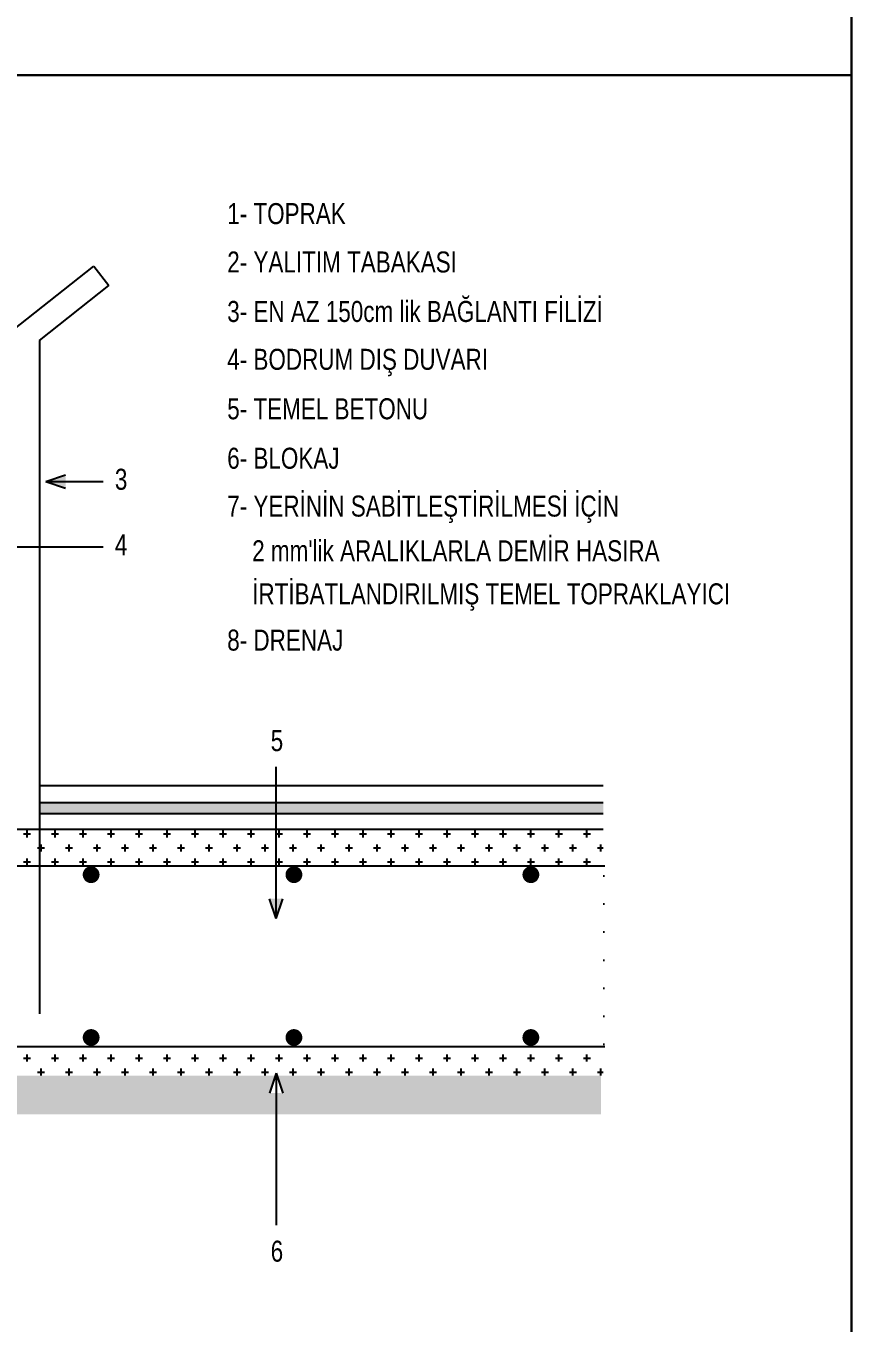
# Model space of a CAD drawing. Header units: millimetres. Extents: x 962 to 8486, y 785 to 4222.
# Drawn here: x 2690.5 to 2933, y 1601.2 to 1978.6 of the extents above; entities that cross this region are included whole.
import ezdxf

# ---------------------------------------------------------------- set-up
doc = ezdxf.new("R2010")
doc.units = ezdxf.units.MM
doc.linetypes.add('DASHED', pattern=[19.05, 12.7, -6.35])
doc.linetypes.add('SOLID_LINE', pattern=[0])
for name, color, linetype in [('AHAT', 3, 'Continuous'), ('KIRMIM', 1, 'Continuous'), ('MIMARI', 2, 'SOLID_LINE'), ('YAZI', 8, 'Continuous')]:
    doc.layers.add(name, color=color, linetype=linetype)
doc.styles.add('2', font='wturkce.shx', dxfattribs={"height": 0.2})

msp = doc.modelspace()

# ---------------------------------------------------------------- hatches: boundary and pattern name
at = {"layer": 'KIRMIM', "linetype": 'Continuous'}
h = msp.add_hatch(dxfattribs=at)
h.set_pattern_fill('AR-B816C,_I', color=256, scale=0.162974, style=2)
h.set_pattern_definition([(0, (-3886.1927, -839.6771), (1.30379178, 1.30379178), [2.5464683, -0.06111524]), (0, (-3887.4965, -839.616), (1.30379178, 1.30379178), [2.5464683, -0.06111524]), (90, (-3886.1927, -839.6771), (-1.30379178, 1.30379178), [-1.364907, 1.24267654]), (90, (-3886.2538, -839.6771), (-1.30379178, 1.30379178), [-1.364907, 1.24267654])])
h.paths.add_polyline_path([(2858.518, 1752.648), (2694.415, 1752.648), (2694.415, 1749.388), (2858.518, 1749.388)])
h = msp.add_hatch(dxfattribs=at)
h.set_pattern_fill('AR-CONC,_I', color=256, scale=1.62974, style=2)
h.set_pattern_definition([(50, (-3886.193, -864.338), (11.689474, -1.022696), [1.222305, -13.445353]), (355, (-3886.193, -864.338), (-2.261286, 12.258774), [0.977844, -10.756282]), (100.4514, (-3885.219, -864.423), (9.428197, 11.23607), [1.0388, -11.426792]), (46.1842, (-3886.193, -861.079), (17.39325, -2.69753), [1.833457, -20.16803]), (96.6356, (-3884.743, -861.303), (15.23257, 15.875586), [1.5582, -17.140185]), (351.1842, (-3886.193, -861.079), (15.232557, 15.8756), [1.466766, -16.134423]), (21, (-3884.563, -861.894), (9.728031, -6.56164), [1.222305, -13.445353]), (326, (-3884.563, -861.894), (3.965407, 11.818058), [0.977844, -10.756282]), (71.4514, (-3883.752, -862.44), (13.693442, 5.256408), [1.0388, -11.426792]), (37.5, (-3886.1927, -864.338), (0.198174, 5.4253034), [0, -10.625903, 0, -10.919256, 0, -10.7970257]), (7.5, (-3886.1927, -864.338), (4.2873488, 6.4278844), [0, -6.225606, 0, -10.381442, 0, -4.115093]), (327.5, (-3889.827, -864.338), (8.6999163, -0.3675857), [0, -4.074349, 0, -12.71197, 0, -16.867806]), (317.5, (-3891.457, -864.338), (9.504417, 1.631451), [0, -5.296654, 0, -8.442052, 0, -11.978587])])
edge = h.paths.add_edge_path()
edge.add_line((2579.756, 1661.904), (2536.039, 1661.904))
edge.add_line((2536.039, 1661.904), (2536.039, 1750.459))
edge.add_line((2536.039, 1750.459), (2579.756, 1750.459))
edge.add_line((2579.756, 1750.459), (2579.756, 1673.178))
edge.add_line((2576.259, 1661.904), (2857.874, 1661.904))
edge.add_line((2857.874, 1661.904), (2857.874, 1673.178))
edge.add_line((2857.874, 1673.178), (2579.756, 1673.178))
h = msp.add_hatch(dxfattribs=at)
h.set_pattern_fill('CROSS,_I', color=256, scale=16.297397, style=2)
h.set_pattern_definition([(0, (-3886.1927, -839.677), (4.0743493, 4.0743493), [2.0371747, -6.111524]), (90, (-3885.174, -840.6957), (-4.0743493, 4.0743493), [2.0371747, -6.111524])])
h.paths.add_polyline_path([(2579.354, 1744.852), (2858.518, 1744.852), (2858.518, 1673.064), (2579.354, 1673.064)])
edge = h.paths.add_edge_path()
edge.add_line((2586.046, 1734.218), (2859.003, 1734.218))
edge.add_line((2586.046, 1734.218), (2586.046, 1681.64))
edge.add_line((2586.046, 1681.64), (2859.003, 1681.64))
at = {"layer": 'MIMARI', "linetype": 'Continuous'}
for points in [[(2702.032, 1844.109), (2702.032, 1847.957), (2696.256, 1846.033)], [(2765.254, 1724.636), (2761.405, 1724.636), (2763.329, 1718.86)], [(2765.254, 1668.061), (2761.405, 1668.061), (2763.329, 1673.837)]]:
    msp.add_hatch(color=256, dxfattribs=at).paths.add_polyline_path(points)

# ---------------------------------------------------------------- linework, layer by layer
at = {"layer": 'AHAT', "linetype": 'Continuous'}
for p, q in [((2686.552, 1889.978), (2710.223, 1908.7)), ((2710.223, 1908.7), (2714.654, 1903.098)), ((2694.415, 1887.09), (2714.654, 1903.098)), ((2694.415, 1887.09), (2694.415, 1691.168)), ((2694.415, 1752.648), (2694.415, 1749.388)), ((2586.046, 1734.218), (2859.003, 1734.218)), ((2586.046, 1681.64), (2859.003, 1681.64))]:
    msp.add_line(p, q, dxfattribs=at)
at = {"layer": 'AHAT', "linetype": 'Continuous', "const_width": 2.445}
for points in [[(2708.242, 1731.621, 1), (2710.687, 1731.621, 1)], [(2767.276, 1731.621, 1), (2769.72, 1731.621, 1)], [(2836.246, 1731.621, 1), (2838.69, 1731.621, 1)], [(2708.242, 1684.238, -1), (2710.687, 1684.238, -1)], [(2767.276, 1684.238, -1), (2769.72, 1684.238, -1)], [(2836.246, 1684.238, -1), (2838.69, 1684.238, -1)]]:
    msp.add_lwpolyline(points, format="xyb", close=True, dxfattribs=at)
at = {"layer": 'MIMARI', "linetype": 'Continuous'}
for p, q in [((2696.256, 1846.033), (2702.032, 1847.957)), ((2696.256, 1846.033), (2712.988, 1846.033)), ((2696.256, 1846.033), (2702.032, 1844.109)), ((2677.674, 1826.984), (2712.988, 1826.984)), ((2763.329, 1718.86), (2763.329, 1763.007)), ((2694.415, 1757.537), (2858.518, 1757.537)), ((2694.415, 1752.648), (2858.518, 1752.648)), ((2694.415, 1749.388), (2858.518, 1749.388)), ((2763.329, 1718.86), (2761.405, 1724.636)), ((2763.329, 1718.86), (2765.254, 1724.636)), ((2763.329, 1673.837), (2761.405, 1668.061)), ((2763.329, 1673.837), (2763.329, 1629.69)), ((2763.329, 1673.837), (2765.254, 1668.061))]:
    msp.add_line(p, q, dxfattribs=at)
at = {"layer": 'MIMARI', "linetype": 'DASHED', "ltscale": 100}
msp.add_line((2579.354, 1744.852), (2858.518, 1744.852), dxfattribs=at)
at = {"layer": 'YAZI'}
for points in [[(2521.181, 2418.384), (2930.833, 2418.384), (2930.833, 1964.261), (2521.181, 1964.261)], [(2930.833, 2054.802), (3344.414, 2054.802), (3344.414, 1499.676), (2930.833, 1499.676)], [(2521.181, 1964.261), (2930.833, 1964.261), (2930.833, 1499.676), (2521.181, 1499.676)]]:
    msp.add_lwpolyline(points, close=True, dxfattribs=at)

# ---------------------------------------------------------------- texts
at = {"layer": 'YAZI', "linetype": 'Continuous', "style": '2', "width": 0.8}
for s, height, p in [('1- TOPRAK', 6.1115, (2749.078, 1920.912)), ('2- YALITIM TABAKASI', 6.11152, (2749.078, 1906.835)), ('3- EN AZ 150cm lik BAĞLANTI FİLİZİ', 6.11152, (2749.078, 1892.444)), ('4- BODRUM DIŞ DUVARI', 6.11152, (2749.078, 1878.518)), ('5- TEMEL BETONU', 6.11152, (2749.078, 1864.128)), ('6- BLOKAJ', 6.1115, (2749.078, 1849.737)), ('3', 6.112, (2716.373, 1843.616)), ('7- YERİNİN SABİTLEŞTİRİLMESİ İÇİN', 6.11152, (2749.078, 1835.811)), ('4', 6.112, (2716.373, 1824.567)), ("    2 mm'lik ARALIKLARLA DEMİR HASIRA", 6.11152, (2749.078, 1822.813)), ('    İRTİBATLANDIRILMIŞ TEMEL TOPRAKLAYICI', 6.11152, (2749.078, 1810.279)), ('8- DRENAJ', 6.1115, (2749.078, 1796.817)), ('5', 6.112, (2761.733, 1767.561)), ('6', 6.112, (2761.733, 1619.025))]:
    msp.add_text(s, height=height, dxfattribs=at).set_placement(p)

doc.saveas('drawing.dxf')
